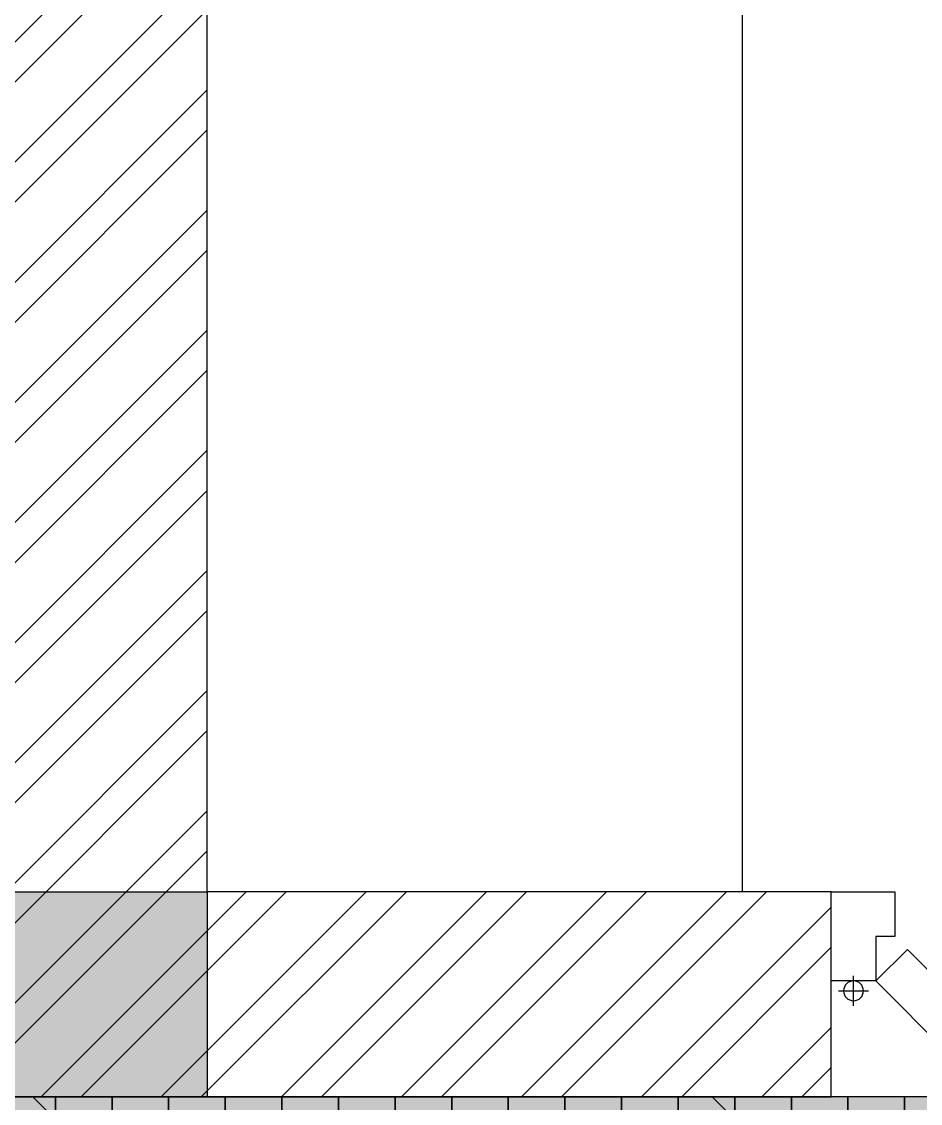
# Model space of a CAD drawing. Header units: millimetres. Extents: x -179928 to 528275, y -469666 to 511935.
# Drawn here: x 231074 to 232082, y 21891 to 23104 of the extents above; entities that cross this region are included whole.
import ezdxf
from ezdxf.enums import TextEntityAlignment as Align

# ---------------------------------------------------------------- set-up
doc = ezdxf.new("R2010")
doc.units = ezdxf.units.MM
doc.linetypes.add('DASHED', pattern=[0.75, 0.5, -0.25])
for name, color, linetype in [('ad-Column', 3, 'Continuous'), ('ad-Column Hatch', 125, 'Continuous'), ('ad-Door', 11, 'Continuous'), ('ad-Furniture', 8, 'Continuous'), ('ad-Plinth', 8, 'Continuous'), ('ad-Text Main_Door&window Label', 7, 'Continuous'), ('ad-Verandah', 33, 'Continuous'), ('ad-Wall', 240, 'Continuous'), ('ad-Wall hatch', 8, 'Continuous')]:
    doc.layers.add(name, color=color, linetype=linetype)
doc.layers.add('ad-Landscape', color=94, linetype='Continuous', lineweight=35)
doc.styles.add('New Text Style', font='arial.ttf', dxfattribs={"height": 100})

# ---------------------------------------------------------------- blocks, each defined once
blk = doc.blocks.new('zw$6CCD')
at = {"transparency": 33554559}
h = blk.add_hatch(color=43, dxfattribs=at)
h.dxf.hatch_style = 1
h.paths.add_polyline_path([(6190, -13620), (12120, -13620), (12120, -4745), (13640, -4745), (13640, -8875), (14550, -8875), (14550, -14830), (6190, -14830)])
at = {"layer": 'ad-Landscape', "transparency": 33554687}
h = blk.add_hatch(dxfattribs=at)
h.set_pattern_fill('DOLMIT', color=44, scale=10, angle=90)
h.set_pattern_definition([(90, (6195, -14830), (-63.5, 2e-14), []), (135, (6195, -14830), (-127, -127), [89.8026, -179.605])])
h.paths.add_polyline_path([(6190, -13620), (12120, -13620), (12120, -4745), (13640, -4745), (13640, -8875), (14550, -8875), (14550, -14830), (6190, -14830)])
at = {"layer": 'ad-Verandah', "lineweight": 9}
blk.add_lwpolyline([(6190, -13620), (12120, -13620), (12120, -4745), (13640, -4745), (13640, -8875), (14550, -8875), (14550, -14830), (6190, -14830)], close=True, dxfattribs=at)
blk = doc.blocks.new('zw$66EE')
at = {"layer": 'ad-Furniture'}
blk.add_lwpolyline([(8540, 2680), (9140, 2680), (9140, 230), (8540, 230)], close=True, dxfattribs=at)
blk = doc.blocks.new('*U8332')
for p, q in [((25, 127.8), (25, 94.4)), ((8.3, 111.1), (41.7, 111.1))]:
    blk.add_line(p, q)
for points in [[(50, 100), (130.8, 180.8), (166.2, 145.5), (85.4, 64.6)], [(50, 100), (0, 100), (0, 0), (71.4, 0), (71.4, 35.7), (71.4, 50), (50, 50)]]:
    blk.add_lwpolyline(points, close=True)
blk.add_circle((25, 111.1), 11.1)
at = {"color": 8, "linetype": 'DASHED', "lineweight": 0}
blk.add_arc((66, 108.5), 741.9, 358.1881, 91.8119, dxfattribs=at)
at = {"layer": 'ad-Text Main_Door&window Label', "style": 'New Text Style'}
blk.add_attdef('D1', text='', height=100, dxfattribs=at).set_placement((425.3, -245), align=Align.MIDDLE_CENTER)
blk = doc.blocks.new('zw$6266')
at = {"layer": 'ad-Wall hatch', "transparency": 33554610}
h = blk.add_hatch(dxfattribs=at)
h.set_pattern_fill('ANSI32', color=256, scale=10)
h.set_pattern_definition([(45, (388744.33, 102900.03), (-67.35192, 67.35192), []), (45, (388789.235, 102900.03), (-67.35192, 67.35192), [])])
h.paths.add_polyline_path([(230, 8875), (230, 9105), (0, 9105), (0, 8645), (2830, 8645), (2830, 4745), (0, 4745), (0, 0), (9240, 0), (9240, 230), (8540, 230), (8540, 4745), (4780, 4745), (4780, 4515), (4995, 4515), (4995, 3930), (5110, 3930), (5110, 4630), (8310, 4630), (8310, 3130), (6860, 3130), (6860, 3015), (8310, 3015), (8310, 230), (5110, 230), (5110, 3015), (6060, 3015), (6060, 3130), (4995, 3130), (4995, 230), (230, 230), (230, 4515), (3880, 4515), (3880, 4745), (3060, 4745), (3060, 8875)])
at = {"layer": 'ad-Wall'}
blk.add_lwpolyline([(0, 0), (9240, 0), (9240, 230), (8540, 230), (8540, 4745), (4780, 4745), (4780, 4515), (4995, 4515), (4995, 3930), (5110, 3930), (5110, 4630), (8310, 4630), (8310, 3130), (6860, 3130), (6860, 3015), (8310, 3015), (8310, 230), (5110, 230), (5110, 3015), (6060, 3015), (6060, 3130), (4995, 3130), (4995, 230), (230, 230)], dxfattribs=at)
at = {"layer": 'ad-Door', "ltscale": 5, "xscale": -1, "rotation": 179.9999999999999}
blk.add_blockref('*U8332', (9240, 230), dxfattribs=at)
blk = doc.blocks.new('zw$6AA0')
at = {"layer": 'ad-Column Hatch', "transparency": 33554687}
h = blk.add_hatch(color=256, dxfattribs=at)
h.dxf.hatch_style = 1
h.paths.add_polyline_path([(0, -230), (380, -230), (380, 0), (0, 0)])
at = {"layer": 'ad-Column'}
blk.add_lwpolyline([(0, -230), (380, -230), (380, 0), (0, 0)], close=True, dxfattribs=at)
blk = doc.blocks.new('1625W_Columns')
at = {"layer": 'ad-Column', "xscale": -1, "rotation": 180}
blk.add_blockref('zw$6AA0', (8160, 0), dxfattribs=at)
blk = doc.blocks.new('1625_West Villa')
at = {"layer": 'ad-Verandah'}
blk.add_blockref('zw$6CCD', (0, 13620), dxfattribs=at)
at = {"layer": 'ad-Furniture'}
blk.add_blockref('zw$66EE', (0, 0), dxfattribs=at)
blk.add_blockref('zw$6266', (0, 0))
blk.add_blockref('1625W_Columns', (0, 0))
blk = doc.blocks.new("All Plot's Villa Plans")
at = {"ltscale": 5}
blk.add_blockref('1625_West Villa', (222742.3, 21898.3), dxfattribs=at)
blk = doc.blocks.new('zw$F00C')
at = {"layer": 'ad-Plinth', "ltscale": 5}
blk.add_lwpolyline([(0, 13620), (12120, 13620), (12120, 0), (0, 0), (0, 4745), (2830, 4745), (2830, 8645), (0, 8645)], close=True, dxfattribs=at)
at = {"layer": 'ad-Verandah', "lineweight": 9}
blk.add_lwpolyline([(6195, 0), (12120, 0), (12120, 8760), (13640, 8760), (13640, 4630), (14550, 4630), (14550, -1210), (6195, -1210)], close=True, dxfattribs=at)
blk = doc.blocks.new('zw$898C')
at = {"layer": 'ad-Plinth', "ltscale": 5}
blk.add_blockref('zw$F00C', (30903.5, -406860.5), dxfattribs=at)
blk = doc.blocks.new("Villa's Boundary")
at = {"ltscale": 5}
blk.add_blockref('zw$898C', (191838.8, 428758.8), dxfattribs=at)

msp = doc.modelspace()

# ---------------------------------------------------------------- block references
at = {"ltscale": 5}
msp.add_blockref("Villa's Boundary", (0, 0), dxfattribs=at)

# ---------------------------------------------------------------- next in the draw order: block references
msp.add_blockref("All Plot's Villa Plans", (0, 0), dxfattribs=at)

doc.saveas('drawing.dxf')
